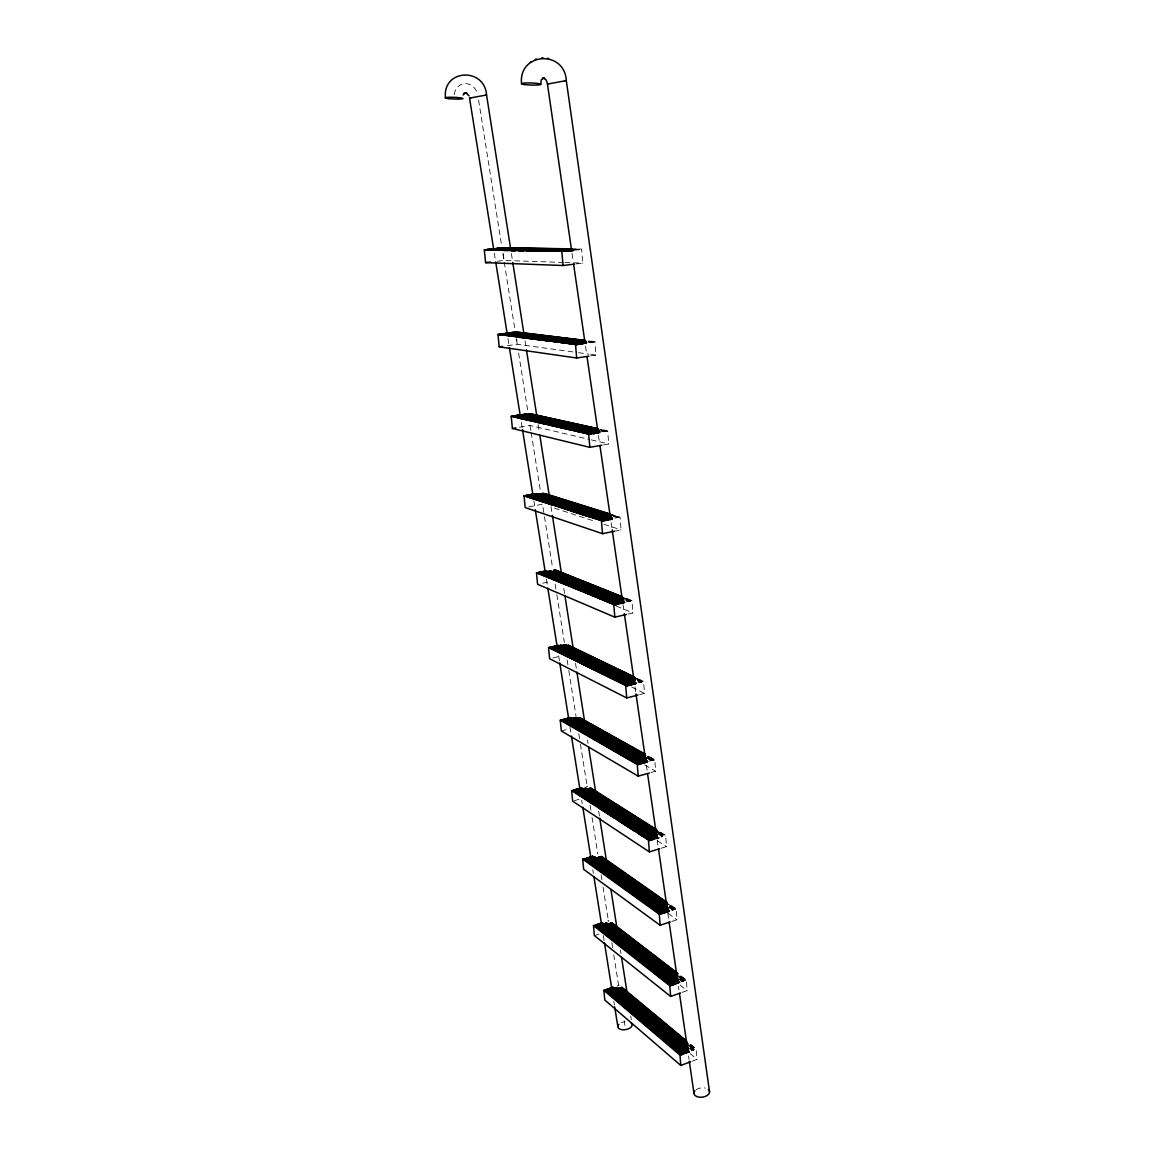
<?xml version="1.0" encoding="UTF-8"?>
<svg xmlns="http://www.w3.org/2000/svg" width="1155" height="1155" viewBox="0 0 1155 1155"><rect width="100%" height="100%" fill="white"/><g stroke="black" fill="none" stroke-linecap="round" stroke-linejoin="round"><path stroke-width="0.75" stroke-dasharray="5 3.75" d="M692.134 1061.171L696.999 1059.337L696.22 1048.985L690.719 1044.409M690.141 1048.321L693.173 1050.516L690.401 1047.845M689.939 1046.358L694.054 1049.794L693.144 1050.14M690.517 1046.531C696.667 1052.725 697.793 1048.682 690.257 1044.582M691.21 1050.862L692.206 1050.487L689.463 1048.206M682.186 992.347L687.138 990.586L686.33 979.931L680.699 975.614M681.219 981.736L682.23 981.375L679.385 979.166M682.23 981.375L684.121 980.711L679.833 977.404M684.121 980.711L684.987 980.407L680.396 977.202M684.987 980.407L685.853 980.09L680.237 975.773M619.21 985.013L617.189 986.067M671.936 921.387L676.974 919.712L676.123 908.754L668.803 903.614M594.377 935.593L599.041 934.063M670.03 907.729L672.946 909.793L674.794 909.591L670.376 906.112M674.765 909.202L675.646 908.898L668.038 903.86M669.756 908.22L672.946 909.793M607.761 920.968L609.032 920.564M661.353 848.203L666.493 846.615L665.612 835.325L658.119 830.604M661.079 837.13L662.364 836.321L657.801 833.419M658.48 833.621L663.36 836.437L658.754 833.13M657.96 832.466L664.255 836.162L657.931 832.062M658.87 832.192L665.165 835.888L657.643 830.748M574.252 800.689L579.088 799.318M650.915 772.551L655.665 771.208L654.755 759.571L648.518 756.092M587.78 786.093L586.509 786.844M649.355 761.087L653.34 759.976L648.345 757.435M653.34 759.976L654.293 760.134L648.027 756.222M561.301 730.985L569.487 728.819M639.653 694.617L644.504 693.361L643.552 681.378L637.17 678.288M638.051 682.778L643.046 681.508L636.665 678.418M552.956 657.917L559.626 656.314M628.031 614.114L632.969 612.959L631.987 600.6L625.303 597.929M626.371 601.885L631.467 600.716L624.797 598.045M542.691 583.174L549.491 581.701M614.33 531.257L621.058 529.871L620.018 517.122L611.471 514.437M612.67 515.087L619.542 517.685L613.06 515.881M618.185 517.483L615.095 518.119M528.658 506.901L542.504 504.215L544.193 514.87M603.589 444.892L608.743 443.968L607.66 430.801L600.658 429.256M601.798 431.826L606.115 431.06L600.874 429.905M606.115 431.06L607.155 431.364L600.124 429.342M519.461 427.263L530.058 425.473L589.512 439.449M590.725 355.884L595.994 355.09L594.868 341.49L588.949 340.913M588.891 342.371L593.338 342.212L589.368 341.331M593.295 341.721L594.868 341.49M507.392 345.677L517.223 344.262L576.735 352.448M576.23 263.903L582.799 263.095L581.615 249.047L573.891 248.975M574.194 249.913L581.615 249.047M497.285 261.247L503.97 260.453L563.091 262.445M574.295 249.177L580.705 249.148M573.934 249.48L581.109 249.61M574.338 249.682L580.748 249.653M573.992 249.956L579.016 249.855M564.882 262.503L582.799 263.095M588.602 340.97L593.973 341.62M588.978 341.404L594.363 342.068M588.357 341.476L594.017 342.111M589.411 341.822L593.338 342.212M588.4 341.967L592.327 342.356M578.482 352.679L588.992 354.137M590.739 354.368L595.994 355.09M599.792 429.4L606.779 430.945M599.82 429.877L607.155 431.364M601.293 430.526L606.158 431.537M602.318 430.829L605.812 431.595M601.336 431.003L605.162 431.71M591.259 439.853L608.743 443.968M612.338 515.144L619.167 517.296M614.417 516.068L619.542 517.685M613.392 515.809L619.21 517.743M613.103 516.343L618.56 517.873M554.458 508.113L595.446 521.497M603.978 524.298L621.058 529.871M624.465 598.117L631.135 600.788M624.826 598.478L631.511 601.163M624.509 598.564L631.179 601.235M627.208 600.037L630.543 601.38M625.894 599.893L630.211 601.452M626.255 600.254L629.591 601.596M625.938 600.326L629.258 601.668M616.294 606.072L632.969 612.959M636.347 678.505L642.729 681.58M636.376 678.923L643.09 681.926M636.997 679.515L641.79 681.825M637.358 679.862L642.137 682.172M637.979 680.439L641.819 682.259M637.661 680.512L641.213 682.417M637.704 680.945L640.895 682.49M631.742 687.052L644.504 693.361M647.71 756.308L653.947 759.802M648.056 756.641L654.293 760.134M647.738 756.727L653.99 760.221M648.691 757.767L653.369 760.394M647.753 757.608L653.051 760.481M647.782 758.026L652.46 760.654M647.464 758.113L652.142 760.741M648.027 758.835L651.131 760.596M644.75 764.971L655.665 771.208M657.671 831.152L665.165 835.888M658.263 832.365L664.255 836.162M658.437 833.217L663.36 836.437M657.83 833.823L662.407 836.725M657.513 840.84L666.493 846.615M668.066 904.25L675.689 909.303M670.073 906.213L674.794 909.591M669.496 906.401L674.491 909.692M669.193 906.502L673.914 909.88M669.221 906.892L673.61 909.981M669.727 907.83L672.975 910.183M668.196 913.446L676.974 919.712M679.948 975.874L685.882 980.48M679.977 976.264L685.594 980.581M679.4 976.466L685.016 980.783M679.53 977.505L684.15 981.086M679.573 977.895L683.847 981.201M680.05 978.935L683.226 981.418M680.078 979.31L682.937 981.519M679.414 979.556L682.259 981.764M680.107 985.114L687.138 990.586M689.968 1044.697L695.786 1049.534M689.997 1045.058L695.498 1049.635M689.434 1045.275L694.935 1049.852M689.636 1046.473L694.083 1050.169M690.43 1048.22L693.173 1050.516M690.113 1047.96L692.856 1050.242M690.127 1053.562L696.999 1059.337M494.297 253.133L495.726 262.041M507.969 338.66L509.11 345.793M521.338 422.412L522.479 429.545M533.87 500.822L535.01 507.955M546.387 579.233L547.528 586.35M558.63 655.852L559.482 661.194M570.007 727.13L571.148 734.248M581.672 800.184L582.25 803.75M592.775 869.686L593.352 873.238M603.314 935.608L604.166 940.964M613.839 1001.544L614.417 1005.11M511.376 253.523L512.488 260.655M525.034 340.826L526.16 347.944M538.143 424.549L539.255 431.681M550.978 506.511L552.09 513.629M563.799 588.458L564.636 593.8M575.508 663.273L576.634 670.405M587.505 739.879L588.068 743.445M598.665 811.142L599.503 816.484M620.408 950.103L620.971 953.669M630.731 1016.025L631.294 1019.576M478.603 100.052L501.458 244.557M502.844 253.393L503.97 260.453L502.873 249.263M504.244 262.199L515.015 330.301M516.386 339.021L517.223 344.262L516.704 338.949M518.609 353.098L527.821 411.353M530.058 425.473L530.896 430.728M531.17 432.475L540.569 491.972M544.481 516.646L552.624 568.159M555.151 584.127L556.537 592.948M556.826 594.71L564.347 642.353M567.134 659.967L568.52 668.745M568.809 670.506L576.013 716.129M578.785 733.656L580.171 742.391M580.445 744.138L587.072 786.064M590.118 805.266L590.941 810.478M592.039 817.451L597.828 854.021M601.12 874.884L601.943 880.096M603.04 887.04L608.541 921.791M611.832 942.624L612.655 947.822M613.753 954.766L618.69 985.995M624.148 1020.544L624.971 1025.712M572.057 253.465L573.082 260.597M585.513 346.197L586.552 353.329M598.449 435.348L599.488 442.481M611.139 522.724L611.919 528.08M623.05 604.758L624.075 611.89M634.947 686.777L635.726 692.134M646.338 765.245L647.118 770.587M657.209 840.133L658.249 847.265M667.835 913.244L668.861 920.376M678.447 986.356L678.967 989.922M688.539 1055.887L689.059 1059.453M672.672 910.284L671.661 910.212M454.218 94.594A13.788 11.94 78.7 0 1 464.729 83.622A13.788 11.94 78.7 0 1 477.289 93.035M621.448 1022.651A7.219 3.97 -9.3 0 1 625.014 1021.727M696.046 1089.815A7.84 4.663 -7.3 0 1 705.359 1088.082"/><path stroke-width="1.5" d="M445.469 97.93C442.264 68.954 484.58 66.99 486.558 94.97L510.539 248.181M521.511 83.766C518.292 52.379 564.55 49.477 566.311 80.605L709.531 1091.692M540.771 84.301L541.247 79.912L543.543 77.89L542.532 78.425L544.727 78.295L543.659 78.165L546.286 80.099L547.456 84.07L571.537 249.899M463.169 95.028L464.541 93.151L463.79 93.584L466.736 92.934L465.855 92.79L469.06 95.865M530.362 62.341L531.286 61.807M535.299 59.511L536.295 58.948M674.65 1047.484L683.11 1054.298L606.534 989.416L682.143 1054.659L605.624 989.734L681.248 1054.991L604.772 990.023L603.892 990.326L604.787 1000.013L680.8 1065.473L690.517 1061.792M681.609 1049.866L685.695 1053.317L686.965 1052.84L610.446 988.059L688.019 1052.45L611.443 987.713L612.222 987.438L689.131 1052.032L612.497 987.337L613.175 987.106L688.467 1050.242M603.892 990.326L679.992 1055.078L680.93 1054.732M683.76 1053.663L606.808 989.315L683.081 1053.923L684.049 1053.548L607.732 988.998L685.045 1053.562L609.248 988.463L685.998 1053.216M686.936 1052.465L687.701 1052.191M687.99 1052.075L688.813 1051.772M672.946 984.652L673.971 984.681L597.063 924.462L672.975 985.042L596.124 924.765L671.993 985.388L595.2 925.068L671.084 985.706L594.349 925.343L593.453 925.631L594.377 935.593L670.651 996.447L680.54 992.925M593.453 925.631L669.799 985.764L670.752 985.417M675.588 983.714L598.276 924.072L675.92 984.002L599.835 923.552L676.873 983.266L675.877 983.612M676.873 983.266L677.942 982.891L601.12 923.134L679.082 982.486L677.942 982.891M679.082 982.486L679.819 982.226M671.806 982.226L674.91 983.959M686.648 1052.58L610.172 988.146L609.248 988.463M582.712 859.103L659.288 914.284L660.573 913.865L583.622 858.829L582.712 859.103L583.665 869.325L660.169 925.299L670.247 921.935M660.573 913.865L661.497 913.562L584.777 858.483L662.522 913.634L586.394 857.992L663.533 913.302L587.318 857.703L664.529 912.97L663.504 912.898M665.179 912.349L587.606 857.616L665.525 912.638L589.194 857.125L666.522 912.306L665.497 912.248M667.287 911.656L589.483 857.039L666.493 911.916L667.59 911.555L590.508 856.736L668.774 911.569L659.736 905.462M667.59 911.555L668.471 911.67M591.317 856.49L669.51 910.934M674.939 984.334L597.987 924.159L597.063 924.462M677.639 982.992L600.845 923.235L599.835 923.552M601.914 922.874L602.924 922.917M572.909 790.684L573.761 790.063L650.727 840.291L572.577 790.395L571.653 790.655L572.649 801.151L649.37 851.899L659.635 848.723M638.932 833.823L649.76 840.161M646.916 837.144L651.752 839.974L574.714 789.789L573.761 790.063M575.695 789.515L653.802 839.353L576.648 789.24L575.695 789.515L630.125 825.017M652.084 835.57L656.935 838.386L579.593 788.403L576.648 789.24M651.738 834.242L658.119 838.039L580.748 788.475M661.194 913.663L583.91 858.742L592.616 865.355M571.653 790.655L649.471 840.667M650.698 839.873L651.434 840.075M651.709 839.57L653.485 839.44M653.759 838.949L654.769 838.631L577.587 788.981M654.769 838.631L655.795 838.328L578.554 788.706M655.795 838.328L656.632 838.487M656.906 837.981L657.816 838.126M658.09 837.62L658.899 837.794M561.215 719.94L562.413 719.623L639.581 764.264L638.311 764.61L561.215 719.94L560.276 720.186L561.301 730.985L638.224 776.16L649.327 773.013M574.714 789.789L652.445 839.353M579.593 788.403L658.119 838.039M580.705 788.1L657.339 836.422M560.276 720.186L637.271 764.48L638.282 764.191M639.552 763.83L640.621 763.96L562.413 719.623M640.592 763.542L641.675 763.672L563.395 719.377M641.646 763.253L643.71 762.675L566.354 719.002M643.71 762.675L644.779 762.805L566.311 718.612M644.75 762.387L645.89 762.069L568.361 718.078L567.293 718.367M645.89 762.069L647.089 761.723L569.487 717.789L568.361 718.078M564.391 719.117L642.368 763.051M568.477 721.023L565.358 718.872L643.393 762.762M549.52 647.392L627.107 686.012L549.52 647.392L548.553 647.623L549.621 658.725L626.717 697.952L638.036 695.036M548.553 647.623L626.746 685.651M627.064 685.579L628.089 685.752L550.776 647.507M628.046 685.319L630.182 684.785L552.74 646.627L550.733 647.103M630.182 684.785L631.28 684.944L552.74 646.627M631.236 684.511L632.319 684.684L554.703 646.165L553.433 646.468M632.29 684.251L633.388 684.41L555.714 645.919L568.679 652.676M633.344 683.977L634.543 684.106L555.714 645.919M634.514 683.673L635.77 683.803L557.937 645.4L577.428 655.289M549.823 647.32L627.728 685.406M554.703 646.165L633.027 684.049M556.797 645.674L635.409 683.442M557.937 645.4L636.535 683.154M537.465 572.649L616.193 604.657L614.864 604.96L537.465 572.649L536.483 572.866L537.595 584.286L614.821 617.174L626.371 614.489M536.483 572.866L614.835 604.513M616.164 604.209L618.344 603.719L540.439 572.014L538.706 572.389M618.344 603.719L620.48 603.228L542.749 571.523L546.098 573.284M620.48 603.228L621.607 603.415L542.749 571.523M621.578 602.982L622.79 603.155L544.915 571.48M622.747 602.708L624.047 602.867L544.871 571.075M619.094 603.545L541.45 571.812L540.785 572.36M541.45 571.812L620.148 603.3M543.774 571.306L622.43 602.78M525.034 495.625L603.921 520.833L525.034 495.625L524.038 495.813L525.193 507.565L602.535 533.682L614.33 531.257M528.066 495.047L530.116 494.658L608.324 519.952L605.812 520.457L528.066 495.047L525.987 495.437M540.612 496.549L533.783 493.965L611.919 519.216L609.104 519.793L531.156 494.47L530.463 495.019M524.038 495.813L602.896 521.049L525.352 495.567M602.852 520.587L603.574 520.905M603.877 520.371L605.769 519.995M608.295 519.49L609.06 519.331M611.876 518.754L612.713 518.595M547.903 83.983L566.311 80.605L565.228 80.792M493.734 249.567L469.536 98.103L471.096 97.814M541.666 498.079L531.459 494.398L611.587 519.288M611.544 518.826L532.282 494.253M533.783 493.965L611.024 518.046M469.623 98.103L486.558 94.97L485.793 95.1M512.228 416.19L591.216 434.15L512.228 416.19L511.203 416.363L512.401 428.462L589.83 447.346L601.856 445.195M511.203 416.363L590.176 434.338L512.546 416.132M590.133 433.861L591.216 434.15M591.172 433.674L594.565 433.082L516.689 415.454L513.556 416.406M594.565 433.082L595.72 433.37L516.689 415.454M595.677 432.894L599.344 432.244L521.15 414.717L519.967 415.352M599.344 432.244L600.196 432.1M512.401 428.462L515.939 427.87M517.729 415.28L597.741 433.01M518.465 415.165L597.698 432.533M521.15 414.717L598.463 431.71M500.375 334.502L579.218 344.277L500 334.098L577.009 344.609L499.003 334.243L497.964 334.387L499.205 346.861L576.677 358.007L588.978 356.144M576.605 344.161L575.493 344.334L576.677 358.007M576.966 344.118L578.02 343.959M579.175 343.786L580.388 344.103L502.483 333.752L501.443 334.358M580.344 343.613L582.669 343.771L502.483 333.752M582.625 343.28L586.408 343.223L504.287 333.506M499.205 346.861L502.483 346.385M506.857 333.145L586.018 342.79M508.142 333.42L585.816 342.328M509.24 332.813L586.754 342.198M510.452 332.64L586.148 341.808M512.603 332.337L585.123 340.985M513.614 332.192L585.787 340.898M485.418 250.115L484.306 249.783L485.591 262.633L563.062 265.506L574.584 264.105M492.059 250.072L486.717 249.509L567.957 250.649L561.821 251.371L563.062 265.506M567.957 250.649L571.624 250.722L493.387 248.744L572.981 250.563L571.581 250.216M485.591 262.633L490.601 262.041M568.809 251.068L485.75 250.086M488.911 249.249L572.981 250.563M490.745 249.047L493.041 248.773M495.813 248.469L496.708 248.354M497.834 248.238L497.04 248.325L573.154 249.552M498.166 248.195L572.519 249.379M503.999 247.762L572.649 248.888M501.227 247.849L572.851 249.105M572.404 249.884L494.687 249.061M492.189 248.874L571.22 250.26M487.468 249.422L566.426 250.823M484.306 249.783L566.831 251.299M487.526 249.884L494.585 250.029M519.331 250.534L522.869 250.606M526.391 250.678L529.928 250.751M533.466 250.823L538.764 250.938M542.301 251.01L545.839 251.083M511.145 250.52L515.015 250.548M518.537 250.621L523.489 250.779M527.027 250.852L530.91 250.88M534.086 250.996L539.385 251.097M541.507 251.097L545.03 251.169M503.392 250.447L508.344 250.592M510.452 250.592L515.39 250.751M518.927 250.823L522.796 250.852M527.734 251.01L531.271 251.083M533.379 251.068L538.678 251.184M541.825 57.75L542.966 57.866M547.484 58.299L548.553 58.4M517.296 332.149L585.368 340.48M515.188 331.976L585.022 340.523M519.129 332.813L522.724 333.261M526.305 333.694L540.627 335.455M544.207 335.903L569.285 338.978M572.866 339.426L578.236 340.075M585.845 341.36L511.55 332.481L586.495 341.75M514.062 333.535L524.745 334.863M572.88 340.855L576.446 341.303M508.099 332.972L586.379 342.732M505.688 333.304L586.061 343.28M505.37 333.347L583.434 343.165M503.234 333.651L583.477 343.656M502.165 333.795L579.998 343.67M519.793 336.986L553.346 341.288M558.645 341.967L562.182 342.414M569.242 343.324L578.063 344.45M497.964 334.387L577.717 344.508M499.047 334.69L502.584 335.138M518.451 337.188L532.556 338.993M536.093 339.44L541.377 340.133M544.915 340.581L550.199 341.259M571.364 343.973L576.648 344.652M532.412 414.212L597.149 428.476M530.159 413.909L598.377 428.967M529.842 413.952L598.045 429.025M529.221 414.053L597.38 429.126M528.903 414.111L597.048 429.198M526.232 413.88L598.146 429.689M530.694 414.934L590.09 428.115M593.583 428.88L597.077 429.66M525.251 414.039L598.507 430.324M524.529 414.154L599.474 430.844M599.142 430.902L523.446 414.342L598.319 431.046M599.719 431.494L522.262 414.53L598.795 431.652M520.833 414.775L598.997 432.302M519.923 414.919L599.387 432.721M518.783 415.107L598.088 432.952M517.397 415.338L595.33 432.952M516.372 415.511L594.219 433.139M515.635 415.627L594.608 433.558M515.318 415.685L594.262 433.616M514.249 415.858L593.482 433.76M519.49 418.153L529.827 420.521M534.996 421.705L545.348 424.073M548.798 424.867L569.487 429.602M574.656 430.786L579.824 431.97M583.275 432.75L586.726 433.544M544.814 493.589L609.768 513.903M542.619 493.142L610.952 514.553M544.019 493.748L610.62 514.61M542.662 493.575L590.494 508.575M593.915 509.644L609.291 514.466M543.413 493.864L609.984 514.74M543.095 493.921L609.652 514.812M540.482 493.56L610.721 515.477M539.818 493.676L610.764 515.924M539.515 493.734L611.067 516.285M538.808 493.878L610.316 516.429M551.484 497.921L566.816 502.757M573.631 504.908L588.963 509.745M595.778 511.896L611.111 516.733M538.49 493.936L609.984 516.502M536.035 493.531L610.894 517.195M535.732 493.589L612.251 517.801M537.782 494.499L541.19 495.567M544.582 496.65L563.294 502.569M566.701 503.652L610.923 517.657M534.881 493.763L611.356 517.989M544.019 497.632L576.273 507.882M579.666 508.965L588.155 511.665M591.548 512.748L600.037 515.448M605.133 517.065L610.215 518.682M531.459 494.398L610.649 519.476M545.059 499.162L553.534 501.862M560.305 504.028L582.337 511.059M585.715 512.141L607.747 519.187M532.166 495.567L540.627 498.267M544.005 499.364L554.169 502.613M560.94 504.778L582.943 511.824M586.321 512.907L594.782 515.606M598.175 516.689L608.324 519.952M529.091 494.86L607.992 520.01M528.384 494.99L607.241 520.169M527.344 495.192L606.144 520.385M527.027 495.25L604.643 520.226M534.13 497.791L562.832 507.031M566.195 508.113L579.709 512.459M583.073 513.542L594.897 517.353M598.276 518.436L603.329 520.068M528.037 496.347L539.833 500.158M546.589 502.338L575.248 511.593M581.99 513.758L595.489 518.119M598.853 519.201L603.921 520.833M527.084 496.535L552.35 504.706M562.456 507.969L587.736 516.141M526.767 496.592L552.032 504.764M570.556 510.755L589.079 516.747M555.194 569.891L621.968 596.586M554.703 569.993L621.462 596.702M554.4 570.065L622.805 597.453M556.421 571.075L621.491 597.149M553.49 570.252L623.83 598.261M555.512 571.263L563.842 574.613M572.187 577.962L575.522 579.29M583.852 582.64L592.197 585.989M618.863 596.687L623.873 598.694M554.27 571.119L623.541 598.781M554.617 571.465L557.952 572.793M561.287 574.136L569.617 577.486M572.938 578.828L581.268 582.178M584.603 583.52L587.938 584.849M596.269 588.198L599.604 589.541M619.6 597.583L622.92 598.911M553.635 571.249L623.556 599.373M553.317 571.321L623.224 599.445M553.361 571.725L563.654 575.681M566.99 577.024L575.306 580.373M589.974 586.48L616.929 597.135M620.249 598.478L623.585 599.82M550.661 570.859L623.83 600.355M552.668 571.884L557.648 573.891M560.984 575.233L569.3 578.583M572.62 579.926L575.955 581.268M584.271 584.632L587.592 585.975M590.927 587.303L594.248 588.646M604.224 592.674L622.516 600.051M549.924 571.018L623.036 600.542M549.607 571.09L622.718 600.614M549.65 571.494L564.91 577.471M567.928 578.886L576.547 582.178M579.868 583.52L588.184 586.884M591.187 588.285L594.825 589.57M609.782 595.605L619.759 599.633M548.784 571.263L623.483 601.481M548.481 571.335L624.826 602.231M548.51 571.739L560.132 576.446M563.452 577.789L571.754 581.153M575.075 582.495L583.362 585.859M591.663 589.223L598.304 591.923M606.606 595.287L621.534 601.336M549.405 572.577L546.041 570.815L546.849 571.061M552.725 573.919L584.228 586.711M595.85 591.418L604.137 594.796M607.458 596.139L615.745 599.503M619.066 600.845L622.386 602.188M549.881 573.501L556.508 576.201M559.829 577.543L568.116 580.922M571.422 582.264L587.996 589.007M591.302 590.349L599.589 593.713M602.91 595.07L611.197 598.434M617.824 601.134L621.13 602.477M543.456 571.379L621.246 603.054M548.466 573.804L565.012 580.561M566.99 581.167L573.602 583.867M579.911 586.625L583.535 587.909M586.523 589.324L595.128 592.631M598.117 594.045L606.707 597.352M613.334 600.051L621.607 603.415M556.017 577.341L559.323 578.684M562.644 580.041L570.902 583.419M574.208 584.762L577.514 586.119M580.835 587.462L607.285 598.276M612.251 600.297L615.557 601.64M541.753 571.739L620.192 603.747M543.442 572.822L546.748 574.179M550.054 575.522L553.361 576.879M563.279 580.936L571.537 584.315M574.844 585.672L578.15 587.014M581.456 588.371L584.762 589.729M588.054 591.071L591.36 592.428M594.666 593.771L602.924 597.149M606.231 598.507L609.537 599.864M614.503 601.885L617.81 603.242M544.092 573.717L547.383 575.075M550.69 576.417L553.996 577.774M562.254 581.153L567.206 583.188M570.498 584.546L578.756 587.924M582.062 589.281L585.368 590.624M590.321 592.659L598.564 596.038M601.87 597.395L610.129 600.773M615.081 602.809L618.373 604.166M539.717 572.173L618.055 604.238M539.414 572.245L616.914 604.036M546.358 575.291L554.602 578.684M557.908 580.027L561.2 581.384M564.506 582.741L567.798 584.098M571.104 585.455L574.396 586.812M577.702 588.155L585.946 591.548M590.898 593.583L612.338 602.376M538.403 572.461L616.193 604.657M537.768 572.591L615.875 604.729M537.508 573.068L549.332 577.745M552.321 579.175L555.93 580.46M558.904 581.889L569.097 585.888M572.072 587.318L582.264 591.317M585.239 592.746L588.848 594.031M591.822 595.46L595.446 596.745M598.406 598.175L602.029 599.459M604.989 600.889L615.196 604.888M568.477 645.197L633.965 676.758M568 645.313L635.062 677.653M567.697 645.385L634.745 677.725M565.517 644.75L634.124 677.884M565.214 644.822L635.409 678.736M573.53 649.009L591.086 657.484M603.848 663.663L624.595 673.683M564.636 644.952L634.802 678.895M564.333 645.024L634.485 678.981M563.712 645.183L635.409 679.92M563.409 645.255L635.091 679.992M579.68 653.297L601.986 664.125M616.322 671.069L633.85 679.573M562.73 645.414L634.355 680.18M560.839 644.707L634.037 680.266M564.059 646.656L572.014 650.525M592.703 660.573L613.392 670.636M634.875 681.233L559.857 645.356M563.337 646.829L585.599 657.657M596.731 663.086L626.948 677.783M563.034 646.901L585.296 657.744M612.323 670.896L628.219 678.649M568.765 650.294L581.745 656.618M588.227 659.779L607.689 669.279M587.924 659.852L607.386 669.351M588.776 660.833L592.01 662.421M600.109 666.377L626.039 679.053M556.493 645.746L634.182 683.76M558.457 646.858L566.542 650.828M582.741 658.754L607.025 670.636M615.11 674.592L623.209 678.562M582.423 658.826L606.707 670.709M589.714 662.984L630.154 682.822M554.4 646.237L631.958 684.323M559.294 649.023L588.371 663.317M625.534 681.58L630.385 683.962M563.452 651.564L566.686 653.153M569.92 654.741L608.671 673.813M552.437 646.699L629.865 684.857M585.051 662.941L597.958 669.308M601.178 670.896L630.226 685.218M551.729 646.872L629.894 685.29M551.426 646.944L629.143 685.493M551.469 647.334L582.091 662.479M620.769 681.58L623.989 683.183M580.431 662.883L627.107 686.012M579.81 717.659L645.385 754.345M579.348 717.789L644.894 754.475M579.059 717.861L644.591 754.562M579.391 718.165L593.439 726.033M596.558 727.794L601.235 730.408M604.354 732.155L619.961 740.904M623.079 742.651L632.449 747.891M635.568 749.638L643.378 754.013M586.899 722.626L593.136 726.12M596.254 727.867L600.932 730.494M604.051 732.241L611.861 736.616M614.98 738.363L619.658 740.99M622.776 742.737L632.146 747.978M635.264 749.725L638.383 751.472M578.179 718.092L645.544 755.601M584.748 721.904L589.425 724.517M592.558 726.278L600.355 730.653M603.473 732.4L608.151 735.028M614.388 738.521L619.066 741.149M622.184 742.896L626.862 745.524M633.099 749.017L637.777 751.645M640.895 753.392L645.573 756.02M577.615 718.237L645.255 756.106M575.768 717.443L644.663 756.28M575.147 717.602L646.786 757.882M574.858 717.674L646.468 757.969M579.853 720.619L582.972 722.366M588.906 725.946L595.431 729.383M598.247 731.216L603.213 733.757M606.332 735.518L621.895 744.268M624.711 746.116L640.592 754.793M643.393 756.626L646.814 758.301M574.179 717.847L645.76 758.156M573.891 717.934L645.789 758.575M577.038 720.07L581.701 722.698M584.805 724.459L589.483 727.087M592.587 728.848L600.369 733.223M603.473 734.984L608.151 737.612M611.255 739.373L615.918 742.001M622.141 745.509L626.819 748.137M629.923 749.898L634.586 752.526M640.808 756.034L645.472 758.662M573.183 718.107L646.251 759.34M572.88 718.193L645.934 759.427M573.212 718.497L577.875 721.139M580.994 722.886L584.098 724.647M587.202 726.394L622.964 746.592M626.068 748.339L629.186 750.1M632.29 751.847L644.735 758.878M572.923 718.583L576.027 720.33M586.913 726.481L602.448 735.259M605.552 737.02L621.101 745.798M631.987 751.934L644.418 758.965M570.527 717.515L646.641 760.539M570.238 717.602L647.883 761.506M576.475 721.5L590.45 729.411M593.555 731.173L596.659 732.92M599.777 734.681L615.297 743.474M626.169 749.624L641.704 758.416M569.198 717.861L647.118 762.141M569.227 718.251L576.995 722.655M580.099 724.416L584.748 727.044M587.852 728.805L603.358 737.612M606.462 739.359L609.566 741.12M615.774 744.643L635.943 756.077M568.072 718.165L645.919 762.488M574.309 722.063L578.958 724.705M582.048 726.466L597.554 735.273M600.658 737.034L603.747 738.796M614.604 744.961L630.11 753.767M633.2 755.529L637.849 758.171M640.953 759.932L645.602 762.574M567.004 718.439L644.432 762.473M576.331 724.113L584.069 728.516M587.173 730.278L591.822 732.92M594.912 734.681L599.561 737.338M604.209 739.98L624.335 751.429M627.439 753.19L632.074 755.846M635.178 757.608L639.827 760.25M565.358 718.872L643.422 763.181M571.581 722.785L577.76 726.307M580.85 728.083L585.498 730.725M588.588 732.487L593.222 735.143M596.327 736.904L607.14 743.084M610.244 744.845L625.707 753.666M628.796 755.442L641.169 762.502M580.561 728.155L585.195 730.812M588.285 732.573L592.919 735.215M596.009 736.991L599.113 738.752M609.927 744.932L617.665 749.35M620.755 751.111L625.389 753.753M628.479 755.529L633.128 758.171M636.217 759.932L640.852 762.589M564.088 719.19L641.328 763.34M568.751 722.236L573.385 724.878M576.475 726.654L579.565 728.415M593.482 736.37L598.117 739.027M601.206 740.788L605.841 743.445M608.93 745.206L613.565 747.863M616.655 749.624L619.744 751.385M622.834 753.161L627.468 755.803M630.558 757.579L638.282 761.997M563.091 719.45L640.621 763.96M564.68 720.72L567.769 722.496M581.658 730.451L586.292 733.107M589.368 734.869L594.002 737.525M597.092 739.301L600.181 741.062M610.981 747.256L632.594 759.629M635.683 761.405L640.318 764.061M562.124 719.709L639.581 764.264M561.518 719.868L639.264 764.35M565.878 722.987L570.801 725.571M573.891 727.332L580.055 730.884M582.827 732.732L587.751 735.302M590.537 737.164L595.46 739.734M598.247 741.582L603.17 744.167M606.26 745.928L609.335 747.704M612.107 749.552L638.628 764.523M590.768 787.984L656.632 829.651M590.321 788.114L656.156 829.795M590.032 788.201L657.339 830.835M590.061 788.576L593.049 790.468M596.052 792.373L602.029 796.156M606.519 799L624.465 810.377M631.944 815.127L649.89 826.504M652.878 828.395L655.881 830.286M589.166 788.446L656.747 831.023M589.498 788.735L592.486 790.641M595.475 792.532L601.452 796.329M605.942 799.173L614.908 804.862M617.896 806.753L626.876 812.456M629.865 814.347L652.286 828.568M589.209 788.822L592.197 790.713M595.186 792.619L601.163 796.416M605.653 799.26L613.117 803.995M620.596 808.745L626.573 812.543M629.562 814.434L651.983 828.669M588.675 788.634L657.224 832.163M588.386 788.721L656.921 832.25M588.415 789.096L591.461 791.031M597.554 794.9L603.646 798.784M606.693 800.718L615.832 806.522M620.408 809.424L641.718 822.981M644.764 824.915L650.857 828.785M585.96 788.013L656.285 832.452M587.52 789.356L593.612 793.225M596.659 795.16L606.072 800.891M608.829 802.913L644.129 825.103M646.872 827.139L656.314 832.856M585.311 788.186L656.805 833.722M585.022 788.273L656.488 833.809M586.567 789.616L595.691 795.434M601.784 799.318L624.595 813.856M627.627 815.805L636.752 821.609M639.798 823.558L655.001 833.246M584.315 788.475L657.282 835.007M584.026 788.547L656.964 835.094M584.069 788.937L588.617 791.839M594.695 795.723L600.773 799.607M605.336 802.523L617.492 810.276M620.538 812.225L629.648 818.043M634.211 820.945L656.993 835.513M581.73 787.811L656.127 835.354M586.018 791.175L610.316 806.724M614.864 809.626L639.163 825.175M642.194 827.11L657.368 836.826M591.071 795.362L580.416 788.172M594.103 797.297L603.199 803.129M607.761 806.046L619.889 813.827M622.92 815.776L632.03 821.609M636.578 824.511L648.706 832.293M579.305 788.49L656.935 838.386M579.348 788.865L583.896 791.781M588.429 794.698L602.073 803.461M606.62 806.378L632.377 822.923M635.409 824.872L647.536 832.654M578.265 788.778L655.477 838.415M581.326 791.103L593.439 798.899M599.488 802.797L611.601 810.579M616.149 813.51L625.23 819.357M629.778 822.273L641.891 830.055M644.923 832.004L654.004 837.851M577.298 789.053L654.466 838.732M577.327 789.428L584.892 794.308M589.44 797.224L598.507 803.086M603.054 806.002L615.153 813.799M622.718 818.678L634.817 826.475M637.849 828.424L652.979 838.169M576.345 789.327L653.802 839.353M634.34 828.034L649.76 837.707M574.425 789.861L651.752 839.974M574.454 790.251L583.52 796.113M588.039 799.043L600.124 806.854M607.66 811.734L619.744 819.559M627.295 824.439L639.365 832.25M573.472 790.135L650.727 840.291M576.518 792.474L591.605 802.249M596.124 805.179L611.212 814.954M615.731 817.899L630.818 827.673M635.337 830.604L648.908 839.411M578.944 794.597L592.501 803.404M598.535 807.316L615.11 818.072M619.643 821.003L634.716 830.792M639.235 833.722L649.789 840.58M578.641 794.683L592.212 803.49M598.232 807.403L614.807 818.159M619.34 821.104L634.398 830.878M601.481 856.331L667.345 902.575M600.744 856.562L666.868 902.734M600.773 856.923L606.924 860.951M609.84 863.016L649.341 890.779M651.983 892.931L661.05 899.009M663.981 901.073L666.897 903.123M600.196 856.736L667.446 904.047M599.907 856.822L667.157 904.148M599.358 856.981L666.579 904.336M599.07 857.068L666.276 904.437M599.113 857.443L612.251 866.712M615.182 868.777L623.945 874.956M626.862 877.02L635.625 883.2M638.556 885.25L642.931 888.339M645.847 890.404L654.625 896.583M657.542 898.648L663.389 902.762M598.478 857.255L667.099 905.679M598.189 857.342L667.142 906.069M602.607 860.807L611.37 866.986M614.287 869.051L618.661 872.141M621.578 874.205L630.341 880.384M633.258 882.449L639.105 886.578M642.021 888.643L650.77 894.822M653.701 896.886L658.076 899.976M660.992 902.041L666.839 906.17M597.265 857.631L668.745 908.162M597.583 857.905L603.415 862.034M609.248 866.163L615.081 870.293M618.012 872.343L634.052 883.691M636.968 885.755L642.815 889.884M645.732 891.949L661.772 903.297M664.688 905.361L667.619 907.426M597.294 857.992L603.127 862.121M608.959 866.25L614.792 870.379M617.708 872.444L626.472 878.623M629.388 880.688L633.763 883.792M636.679 885.856L642.512 889.985M645.428 892.035L654.178 898.229M657.094 900.294L661.469 903.398M664.399 905.462L667.316 907.512M596.572 857.833L668.009 908.393M594.839 856.894L667.706 908.494M594.868 857.255L602.159 862.424M605.076 864.489L609.436 867.578M612.352 869.643L618.185 873.786M621.101 875.851L629.85 882.045M632.767 884.109L637.141 887.199M640.043 889.263L645.876 893.393M648.792 895.457L657.542 901.665M660.458 903.73L667.749 908.884M592.602 856.1L668.355 909.793M592.313 856.187L668.052 909.895M593.8 857.588L609.826 868.95M612.742 871.014L618.56 875.158M624.393 879.287L637.502 888.585M640.404 890.649L646.237 894.793M649.139 896.858L657.888 903.051M660.79 905.116L665.165 908.22M591.346 856.851L594.262 858.916M600.08 863.059L605.899 867.203M608.815 869.267L613.175 872.372M616.091 874.436L621.91 878.58M624.812 880.644L629.186 883.748M632.088 885.813L637.921 889.956M643.739 894.086L649.558 898.229M652.46 900.294L656.834 903.398M591.721 858.223L597.525 862.366M600.441 864.431L604.801 867.535M607.703 869.614L613.522 873.743M616.438 875.822L629.518 885.134M632.42 887.213L638.239 891.342M644.057 895.486L657.137 904.813M660.054 906.877L665.858 911.021M592.14 859.565L600.86 865.788M611.024 873.036L613.926 875.115M619.744 879.258L625.548 883.402M628.45 885.466L632.81 888.585M635.712 890.649L641.53 894.793M644.432 896.872L648.792 899.976M651.694 902.055L657.513 906.199M660.415 908.263L664.775 911.382M598.449 865.052L604.253 869.195M611.515 874.378L617.319 878.522M631.828 888.888L636.188 892.007M639.09 894.086L644.894 898.229M647.796 900.294L652.156 903.412M655.058 905.491L660.862 909.635M589.324 860.432L595.114 864.59M598.016 866.669L602.361 869.773M605.263 871.852L611.053 876.01M613.955 878.089L619.759 882.247M629.908 889.509L640.043 896.785M642.945 898.85L655.982 908.205M658.884 910.284L663.23 913.403M585.47 858.641L589.815 861.76M592.703 863.839L598.507 867.997M601.394 870.076L611.529 877.352M621.664 884.629L627.468 888.787M630.356 890.866L643.393 900.221M646.295 902.3L652.084 906.458M654.986 908.537L659.317 911.656M588.862 862.049L593.208 865.167M596.096 867.261L601.885 871.419M604.787 873.498L614.908 880.774M617.81 882.853L622.141 885.972M625.043 888.051L630.832 892.223M633.72 894.302L646.742 903.658M649.644 905.737L655.434 909.895M595.229 867.521L605.639 874.725M608.237 876.89L621.549 886.159M624.148 888.339L634.571 895.529M637.156 897.709L650.482 906.978M653.066 909.158L659.159 913.23M611.832 922.715L677.898 973.448M611.399 922.859L677.422 973.622M611.111 922.961L677.133 973.723M611.154 923.321L615.355 926.555M619.571 929.804L626.602 935.204M629.403 937.369L632.218 939.52M643.451 948.168L651.882 954.651M663.114 963.299L671.546 969.781M610.345 923.264L677.841 974.907M610.374 923.625L614.662 926.931M623.238 933.226L640.39 946.754M642.887 948.356L655.535 958.087M657.556 959.964L661.151 962.404M663.273 964.367L676.585 974.3M609.811 923.437L676.974 975.195M609.522 923.538L678.115 976.408M608.93 923.726L677.494 976.625M608.656 923.812L677.191 976.726M611.544 926.382L624.393 936.301M645.818 952.846L648.662 955.055M651.521 957.264L654.38 959.458M661.512 964.974L664.37 967.183M606.592 922.917L677.956 978.068M606.317 923.018L677.653 978.17M614.908 929.992L617.766 932.201M620.61 934.409L627.743 939.925M630.601 942.134L633.46 944.342M640.592 949.858L643.436 952.067M656.285 962L663.418 967.515M666.276 969.724L669.12 971.933M605.639 923.235L676.946 978.415M605.364 923.321L678.072 979.628M629.634 942.466L638.181 949.092M655.289 962.346L658.148 964.555M660.992 966.764L673.827 976.697M604.599 923.567L678.692 981.014M604.325 923.668L678.721 981.404M601.943 923.235L606.216 926.555M609.06 928.764L611.905 930.988M614.763 933.197L623.296 939.838M630.413 945.367L633.258 947.576M640.375 953.106L643.22 955.315M646.078 957.538L653.196 963.068M656.04 965.277L658.884 967.486M599.864 923.913L606.967 929.457M609.811 931.681L612.655 933.89M631.121 948.298L638.239 953.842M641.068 956.051L643.913 958.275M666.652 976.004L675.184 982.645M603.199 927.552L611.717 934.207M614.547 936.416L617.391 938.64M640.115 956.383L648.634 963.039M651.478 965.248L654.308 967.471M598.016 924.52L600.86 926.743M607.949 932.287L610.793 934.51M613.637 936.719L616.467 938.943M619.311 941.166L622.141 943.39M634.918 953.366L637.748 955.589M644.851 961.133L647.681 963.357M650.525 965.58L653.369 967.803M656.199 970.012L659.043 972.236M661.873 974.459L664.717 976.682M597.106 924.823L599.936 927.032M602.766 929.255L605.61 931.479M624.047 945.916L636.809 955.921M655.231 970.359L658.076 972.568M660.905 974.791L663.75 977.015M666.579 979.238L669.424 981.461M596.168 925.126L604.657 931.796M607.501 934.02L610.331 936.243M623.079 946.248L625.923 948.457M634.413 955.127L642.916 961.797M655.665 971.803L658.509 974.026M665.583 979.584L668.427 981.808M605.696 934.612L608.526 936.835M611.356 939.058L614.186 941.282M617.015 943.519L625.505 950.19M638.239 960.209L641.068 962.433M653.802 972.452L662.291 979.122M621.953 987.294L686.59 1040.987M621.52 987.453L686.142 1041.16M621.246 987.539L687.225 1042.402M621.274 987.9L684.496 1040.496M620.437 987.828L688.034 1043.759M620.466 988.175L664.414 1024.788M667.171 1027.084L669.914 1029.365M674.029 1032.801L676.787 1035.082M619.903 988.016L687.182 1044.077M619.629 988.103L688.265 1045.333M619.051 988.305L687.658 1045.549M619.094 988.651L668.485 1029.899M671.228 1032.18L675.343 1035.616M679.458 1039.052L682.201 1041.348M618.777 988.406L687.369 1045.665M617.434 987.612L668.196 1030M672.311 1033.436L675.054 1035.732M679.169 1039.168L681.912 1041.449M618.156 988.622L688.091 1047.051M616.51 987.568L687.788 1047.166M615.572 987.9L688.467 1048.567M615.601 988.247L660.804 1026.102M664.919 1029.553L667.662 1031.848M671.762 1035.284L674.506 1037.58M614.821 988.16L688.755 1050.126M614.576 988.608L662.494 1028.787M665.222 1031.083L669.337 1034.534M673.437 1037.984L676.18 1040.28M680.281 1043.716L683.024 1046.011M612.251 987.785L661.483 1029.163M665.583 1032.599L668.326 1034.909M673.798 1039.5L676.527 1041.796M679.27 1044.091L688.842 1052.147M611.197 988.16L656.285 1026.102M660.386 1029.553L663.129 1031.863M667.229 1035.313L669.958 1037.609M682.259 1047.96L684.987 1050.256M610.201 988.492L656.632 1027.632M660.718 1031.083L663.461 1033.393M667.547 1036.843L671.647 1040.294M675.747 1043.745L678.476 1046.055M682.576 1049.505L685.305 1051.801M609.291 988.81L655.679 1027.979M659.779 1031.429L662.508 1033.739M667.965 1038.345L672.051 1041.796M674.78 1044.106L678.88 1047.556M608.396 989.128L656.112 1029.466M660.212 1032.931L662.927 1035.241M668.384 1039.847L671.113 1042.157M675.199 1045.607L677.927 1047.917M607.487 989.445L651.088 1026.347M653.817 1028.657L656.545 1030.967M660.631 1034.432L663.345 1036.728M668.803 1041.348L671.531 1043.658M675.617 1047.123L678.346 1049.419M606.563 989.763L650.135 1026.694M652.864 1029.004L656.935 1032.469M659.664 1034.779L663.75 1038.244M667.835 1041.709L671.921 1045.174M604.816 990.369L648.33 1027.358M652.402 1030.823L655.116 1033.133M660.559 1037.767L663.288 1040.078M667.359 1043.543L670.073 1045.852M675.516 1050.473L678.245 1052.797M495.726 262.041L507.117 333.319M509.384 347.583L520.198 415.295M522.479 429.545L533.018 495.481M535.285 509.73L544.958 570.31M547.817 588.14L557.201 646.944M559.771 662.984L568.592 718.222M571.436 736.038L579.969 789.5M582.813 807.316L590.783 857.212M593.915 876.804L601.322 923.134M604.455 942.74L611.558 987.294M614.691 1006.886L617.824 1026.492M512.762 262.43L523.922 333.694M526.435 349.734L536.757 415.641M539.818 435.247L549.304 495.813M552.364 515.419L561.575 574.208M564.91 595.576L573.284 649.023M576.908 672.181L584.719 722.063M588.617 747.011L595.59 791.55M599.777 818.274L606.462 861.024M610.937 889.538L617.059 928.721M621.534 957.235L627.107 992.867M573.602 264.163L584.993 342.631M587.058 356.895L597.944 431.782M600.008 446.047L610.36 517.382M612.179 529.856L622.531 601.192M624.335 613.666L634.442 683.211M635.986 693.91L645.573 759.889M647.637 774.153L656.704 836.567M658.509 849.041L667.316 909.678M669.12 922.152L677.667 980.999M679.472 993.488L687.759 1050.545M689.318 1061.243L693.967 1093.337M588.689 434.107L589.83 447.346M613.781 604.758L614.821 617.174M601.452 520.862L602.535 533.682M625.721 685.911L626.717 697.952M648.46 840.566L649.37 851.899M637.271 764.48L638.224 776.16M669.799 985.764L670.651 996.447M659.288 914.284L660.169 925.299M679.992 1055.078L680.8 1065.473M631.179 1023.027A7.219 3.97 -9.3 0 1 629.547 1028.282A7.219 3.97 -9.3 0 1 620.336 1029.293A7.219 3.97 -9.3 0 1 618.82 1024.384M708.333 1089.483A7.84 4.663 -7.3 0 1 707.004 1095.575A7.84 4.663 -7.3 0 1 696.97 1096.629A7.84 4.663 -7.3 0 1 694.877 1090.912M448.689 98.623A8.778 0.837 2.3 0 0 462.852 98.637A8.778 0.837 2.3 0 0 450.97 97.265A8.778 0.837 2.3 0 0 448.689 98.623M524.76 84.575A9.673 1.04 2 0 0 540.612 84.56A9.673 1.04 2 0 0 528.052 82.943A9.673 1.04 2 0 0 524.76 84.575"/></g></svg>
